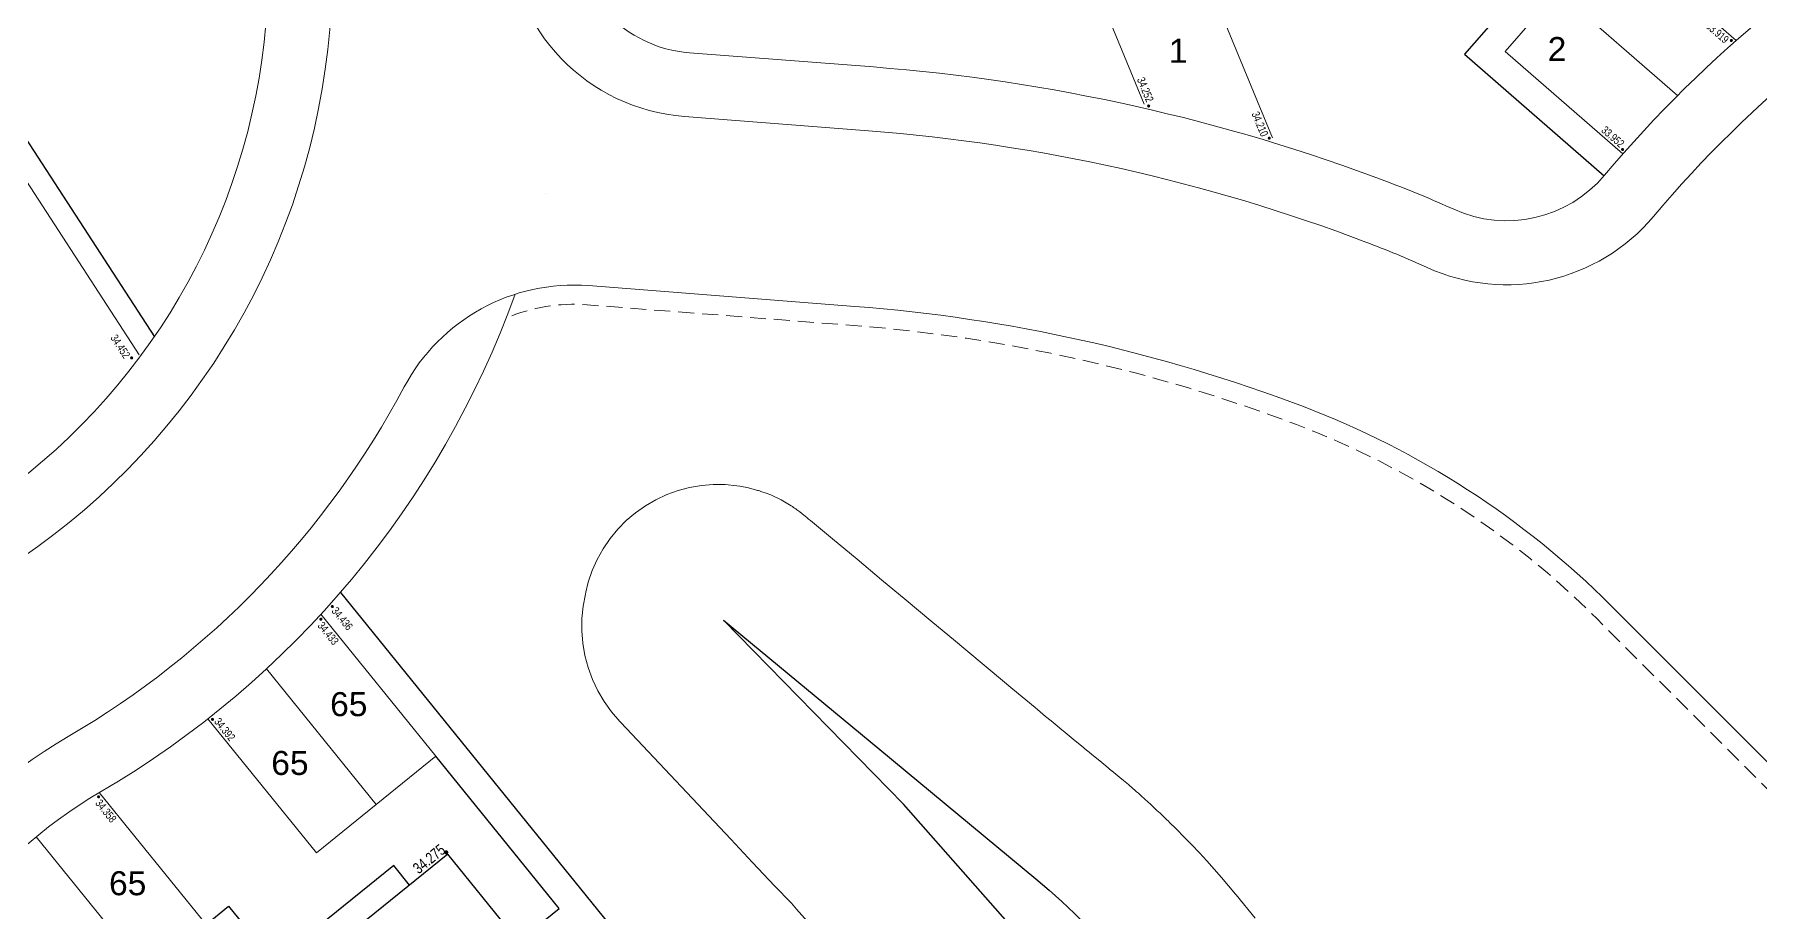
# Model space of a CAD drawing. Header units: metres. Extents: x 337936 to 338610, y 373199 to 374026.
# Drawn here: x 338060.1 to 338114.1, y 373671 to 373698.4 of the extents above; entities that cross this region are included whole.
import ezdxf

# ---------------------------------------------------------------- set-up
doc = ezdxf.new("R2010")
doc.units = ezdxf.units.M
doc.linetypes.add('DASHED', pattern=[0.75, 0.5, -0.25])
for name, color, linetype in [('A-WH_HT-Wall-Structure', 252, 'Continuous'), ('DGL-Hedgerow', 252, 'HEDGE'), ('DGL-Paths', 252, 'Continuous'), ('EARTHWORKS', 252, 'Continuous'), ('EXTERNAL_WORKS_BACK_OF_FOOTWAY_LEVELS', 7, 'Continuous'), ('HOUSE_EXTERNAL_LEVELS', 7, 'Continuous')]:
    doc.layers.add(name, color=color, linetype=linetype)
for name, color, linetype, lineweight in [('Basin Adoption Boundary', 252, 'Continuous', 0), ('DGL_DRIVE', 252, 'Continuous', 9), ('DGL_Footpath', 252, 'Continuous', 9), ('DGL_Plot Parking', 252, 'Continuous', 9), ('DGL_ROAD_KERBLINE', 252, 'Continuous', 9), ('DGL_VERGE', 252, 'DASHED', 9)]:
    doc.layers.add(name, color=color, linetype=linetype, lineweight=lineweight)
doc.styles.add('9751B-2D$0$SSL', font='simplex.shx')
doc.styles.add('AnnotativeArial', font='arial.ttf', dxfattribs={"height": 2})
doc.styles.add('ESTROAD', font='arial.ttf', dxfattribs={"width": 0.75})
doc.linetypes.add('HEDGE', pattern='A,0.0001,-0.165,[")",9751B-2D$0$SSL,S=0.24,R=110,X=0.1014,Y=0.0975],-0.15,[")",9751B-2D$0$SSL,S=0.3,R=90,X=0.384,Y=0.125],-0.4,[")",9751B-2D$0$SSL,S=0.24,R=70,X=0.353,Y=0.027],-0.43', length=1.1451)

msp = doc.modelspace()

# ---------------------------------------------------------------- hatches: boundary and pattern name
at = {"layer": 'EXTERNAL_WORKS_BACK_OF_FOOTWAY_LEVELS'}
h = msp.add_hatch(color=256, dxfattribs=at)
edge = h.paths.add_edge_path(flags=17)
edge.add_ellipse((338113.144, 373698.247), major_axis=(0.0354, 0.0354), ratio=1, start_angle=45, end_angle=225, ccw=False)
edge.add_ellipse((338113.144, 373698.247), major_axis=(0.0354, 0.0354), ratio=1, start_angle=225, end_angle=405, ccw=False)
h = msp.add_hatch(color=256, dxfattribs=at)
edge = h.paths.add_edge_path(flags=17)
edge.add_ellipse((338094.938, 373696.2), major_axis=(0.0354, 0.0354), ratio=1, start_angle=45, end_angle=225, ccw=False)
edge.add_ellipse((338094.938, 373696.2), major_axis=(0.0354, 0.0354), ratio=1, start_angle=225, end_angle=405, ccw=False)
h = msp.add_hatch(color=256, dxfattribs=at)
edge = h.paths.add_edge_path(flags=17)
edge.add_ellipse((338098.706, 373695.195), major_axis=(0.0354, 0.0354), ratio=1, start_angle=45, end_angle=225, ccw=False)
edge.add_ellipse((338098.706, 373695.195), major_axis=(0.0354, 0.0354), ratio=1, start_angle=225, end_angle=405, ccw=False)
h = msp.add_hatch(color=256, dxfattribs=at)
edge = h.paths.add_edge_path(flags=17)
edge.add_ellipse((338109.746, 373694.842), major_axis=(0.0354, 0.0354), ratio=1, start_angle=45, end_angle=225, ccw=False)
edge.add_ellipse((338109.746, 373694.842), major_axis=(0.0354, 0.0354), ratio=1, start_angle=225, end_angle=405, ccw=False)
h = msp.add_hatch(color=256, dxfattribs=at)
edge = h.paths.add_edge_path(flags=17)
edge.add_ellipse((338063.164, 373688.329), major_axis=(0.0354, 0.0354), ratio=1, start_angle=45, end_angle=225, ccw=False)
edge.add_ellipse((338063.164, 373688.329), major_axis=(0.0354, 0.0354), ratio=1, start_angle=225, end_angle=405, ccw=False)
h = msp.add_hatch(color=256, dxfattribs=at)
edge = h.paths.add_edge_path(flags=17)
edge.add_ellipse((338069.075, 373680.165), major_axis=(0.0354, 0.0354), ratio=1, start_angle=45, end_angle=225, ccw=False)
edge.add_ellipse((338069.075, 373680.165), major_axis=(0.0354, 0.0354), ratio=1, start_angle=225, end_angle=405, ccw=False)
h = msp.add_hatch(color=256, dxfattribs=at)
edge = h.paths.add_edge_path(flags=17)
edge.add_ellipse((338069.433, 373680.56), major_axis=(0.0354, 0.0354), ratio=1, start_angle=45, end_angle=225, ccw=False)
edge.add_ellipse((338069.433, 373680.56), major_axis=(0.0354, 0.0354), ratio=1, start_angle=225, end_angle=405, ccw=False)
h = msp.add_hatch(color=256, dxfattribs=at)
edge = h.paths.add_edge_path(flags=17)
edge.add_ellipse((338065.69, 373677.036), major_axis=(0.0354, 0.0354), ratio=1, start_angle=45, end_angle=225, ccw=False)
edge.add_ellipse((338065.69, 373677.036), major_axis=(0.0354, 0.0354), ratio=1, start_angle=225, end_angle=405, ccw=False)
h = msp.add_hatch(color=256, dxfattribs=at)
edge = h.paths.add_edge_path(flags=17)
edge.add_ellipse((338062.13, 373674.617), major_axis=(0.0354, 0.0354), ratio=1, start_angle=45, end_angle=225, ccw=False)
edge.add_ellipse((338062.13, 373674.617), major_axis=(0.0354, 0.0354), ratio=1, start_angle=225, end_angle=405, ccw=False)
at = {"layer": 'HOUSE_EXTERNAL_LEVELS'}
h = msp.add_hatch(color=256, dxfattribs=at)
edge = h.paths.add_edge_path(flags=17)
edge.add_ellipse((338072.994, 373672.881), major_axis=(0.0448, 0.0448), ratio=1, start_angle=264.0103, end_angle=444.0103, ccw=False)
edge.add_ellipse((338072.994, 373672.881), major_axis=(0.0448, 0.0448), ratio=1, start_angle=84.0103, end_angle=264.0103, ccw=False)

# ---------------------------------------------------------------- linework, layer by layer
at = {"layer": 'A-WH_HT-Wall-Structure', "lineweight": -3}
for p, q in [((338071.355, 373672.472), (338069.021, 373670.582)), ((338071.85, 373671.86), (338071.355, 373672.472))]:
    msp.add_line(p, q, dxfattribs=at)
msp.add_lwpolyline([(338074.64, 373661.536), (338079.195, 373665.226), (338077.36, 373667.492), (338077.702, 373667.768), (338075.371, 373670.645), (338075.029, 373670.368), (338073.04, 373672.824), (338068.485, 373669.134)], dxfattribs=at)
at = {"layer": 'Basin Adoption Boundary', "flags": 128}
for points in [[(338084.272, 373670.732), (338083.936, 373671.104), (338083.779, 373671.289), (338083.252, 373671.839), (338082.566, 373672.567), (338081.88, 373673.295), (338081.194, 373674.023), (338080.508, 373674.751), (338079.822, 373675.478), (338079.135, 373676.206), (338078.449, 373676.934), (338078.416, 373676.97), (338078.158, 373677.269), (338077.929, 373677.59), (338077.73, 373677.93), (338077.563, 373678.285), (338077.429, 373678.654), (338077.328, 373679.031), (338077.262, 373679.415), (338077.231, 373679.802), (338077.234, 373680.189), (338077.27, 373680.572), (338077.341, 373680.95), (338077.358, 373681.013), (338077.432, 373681.322), (338077.555, 373681.684), (338077.71, 373682.034), (338077.895, 373682.367), (338078.11, 373682.683), (338078.351, 373682.977), (338078.618, 373683.247), (338078.907, 373683.492), (338079.216, 373683.71), (338079.542, 373683.898), (338079.883, 373684.057), (338080.236, 373684.184), (338080.597, 373684.279), (338080.965, 373684.341), (338081.335, 373684.372), (338081.604, 373684.37), (338081.705, 373684.369), (338082.072, 373684.334), (338082.163, 373684.317), (338082.433, 373684.267), (338082.689, 373684.196), (338082.717, 373684.189), (338082.748, 373684.181), (338082.786, 373684.171), (338082.805, 373684.164), (338082.827, 373684.156), (338083.025, 373684.095), (338083.132, 373684.054), (338083.461, 373683.896), (338083.773, 373683.71), (338083.809, 373683.684), (338083.842, 373683.66), (338083.876, 373683.636), (338083.911, 373683.61), (338083.947, 373683.585), (338083.981, 373683.561), (338084.014, 373683.538), (338084.043, 373683.517), (338084.067, 373683.5), (338084.082, 373683.487), (338084.116, 373683.458), (338084.157, 373683.423), (338084.204, 373683.384), (338084.256, 373683.34), (338084.312, 373683.294), (338084.371, 373683.245), (338085.06, 373682.679), (338085.829, 373682.039), (338086.597, 373681.398), (338087.365, 373680.758), (338088.133, 373680.118), (338088.902, 373679.478), (338089.162, 373679.261)], [(338089.162, 373679.261), (338089.162, 373679.261), (338089.93, 373678.621), (338090.698, 373677.981), (338091.393, 373677.402), (338091.466, 373677.341), (338091.55, 373677.27), (338091.717, 373677.13), (338091.891, 373676.985), (338092.077, 373676.831), (338092.234, 373676.701), (338092.265, 373676.675), (338092.455, 373676.519), (338092.646, 373676.362), (338092.837, 373676.205), (338093.007, 373676.066), (338093.029, 373676.048), (338093.22, 373675.892), (338093.41, 373675.736), (338093.598, 373675.581), (338093.781, 373675.432), (338093.786, 373675.428), (338093.972, 373675.274), (338094.042, 373675.217), (338094.157, 373675.121), (338094.305, 373674.998), (338094.34, 373674.968), (338094.52, 373674.812), (338094.564, 373674.774), (338094.618, 373674.726), (338094.716, 373674.638), (338094.814, 373674.551), (338094.819, 373674.546), (338094.91, 373674.462), (338095.007, 373674.373), (338095.071, 373674.314), (338095.103, 373674.284), (338095.199, 373674.193), (338095.295, 373674.102), (338095.32, 373674.079), (338095.39, 373674.01), (338095.485, 373673.918), (338095.566, 373673.84), (338095.58, 373673.825), (338095.81, 373673.601), (338096.052, 373673.358), (338096.29, 373673.112), (338096.526, 373672.864), (338096.758, 373672.612), (338096.987, 373672.357), (338097.212, 373672.099), (338097.435, 373671.838), (338097.654, 373671.574), (338097.669, 373671.555), (338098.271, 373670.819)]]:
    msp.add_lwpolyline(points, dxfattribs=at)
at = {"layer": 'DGL-Hedgerow', "flags": 128}
msp.add_lwpolyline([(338065.656, 373708.747), (338054.358, 373703.644), (338063.874, 373688.992)], dxfattribs=at)
at = {"layer": 'DGL-Paths', "flags": 128}
msp.add_lwpolyline([(338105.786, 373698.937), (338104.808, 373697.815), (338109.168, 373694.019)], dxfattribs=at)
at = {"layer": 'DGL-Paths'}
for points in [[(338069.687, 373680.999), (338081.798, 373666.048), (338079.712, 373664.358), (338080.215, 373663.736), (338078.35, 373662.225), (338077.217, 373663.624), (338079.082, 373665.135), (338079.145, 373665.057), (338080.532, 373666.181), (338077.28, 373670.195), (338076.347, 373669.44), (338075.592, 373670.373), (338076.525, 373671.128), (338072.671, 373675.885)], [(338065.488, 373670.631), (338066.193, 373671.201), (338068.397, 373668.479)]]:
    msp.add_lwpolyline(points, dxfattribs=at)
at = {"layer": 'DGL_DRIVE'}
for p, q in [((338063.4, 373688.424), (338057.53, 373697.462)), ((338070.806, 373674.374), (338067.375, 373678.609)), ((338063.623, 373669.12), (338060.183, 373673.367))]:
    msp.add_line(p, q, dxfattribs=at)
for points in [[(338094.801, 373696.255), (338090.229, 373707.35), (338093.28, 373708.608), (338098.804, 373695.205)], [(338106.078, 373697.903), (338109.361, 373701.673)], [(338109.361, 373701.673), (338113.296, 373698.247)], [(338107.72, 373699.788), (338111.466, 373696.526)], [(338106.078, 373697.903), (338109.755, 373694.701)], [(338065.548, 373677.052), (338068.941, 373672.864), (338072.671, 373675.885), (338069.08, 373680.318)], [(338058.452, 373671.691), (338061.758, 373667.609), (338065.488, 373670.631), (338062.153, 373674.748)]]:
    msp.add_lwpolyline(points, dxfattribs=at)
at = {"layer": 'DGL_Footpath', "flags": 128}
for points in [[(338102.434, 373693.819, -0.015874), (338104.471, 373692.971, 0.336215), (338109.184, 373694.038, -0.09315), (338120.551, 373703.333, 0.113623), (338128.773, 373710.631, -0.053984), (338133.027, 373715.42), (338151.043, 373731.755)], [(338102.434, 373693.819, 0.071443), (338086.341, 373697.418), (338080.593, 373697.864, -0.379849), (338076.906, 373701.686, -0.379849)], [(338076.096, 373693.454, -0.000025), (338076.095, 373693.451, -0.000025)], [(338075.151, 373690.319, -0.17529), (338062.195, 373674.772, 0.433212), (338057.248, 373653.079), (338076.904, 373623.938, 0.034921), (338084.226, 373614.566)]]:
    msp.add_lwpolyline(points, format="xyb", dxfattribs=at)
at = {"layer": 'DGL_Footpath'}
msp.add_arc((338047.181, 373700.456), 20.25, 296.3189, 38, dxfattribs=at)
at = {"layer": 'DGL_ROAD_KERBLINE', "flags": 128}
for points in [[(338101.724, 373691.949, -0.015874), (338103.644, 373691.15, 0.336215), (338110.715, 373692.75, -0.09502), (338121.756, 373701.711, 0.117733), (338130.261, 373709.272, -0.056193), (338134.37, 373713.938), (338152.386, 373730.273), (338156.081, 373726.199), (338155.933, 373726.065, 0.414214), (338155.518, 373717.59), (338162.847, 373709.506), (338158.773, 373705.812), (338151.444, 373713.895, 0.414214), (338142.968, 373714.31)], [(338101.724, 373691.949, 0.071443), (338086.186, 373695.424), (338080.439, 373695.87, -0.379849), (338074.908, 373701.603)], [(338077.441, 373690.586, 0.298198), (338071.68, 373687.422, -0.139101), (338061.186, 373676.499, 0.433212), (338055.59, 373651.96), (338075.246, 373622.82, 0.034921), (338082.74, 373613.227)], [(338077.441, 373690.586), (338085.761, 373689.94, -0.071443), (338099.773, 373686.807, -0.106081), (338109.375, 373680.598), (338114.976, 373674.997, -0.052408), (338123.824, 373664.071), (338134.927, 373646.974)]]:
    msp.add_lwpolyline(points, format="xyb", dxfattribs=at)
at = {"layer": 'DGL_ROAD_KERBLINE'}
msp.add_arc((338047.181, 373700.456), 22.25, 296.3189, 38, dxfattribs=at)
at = {"layer": 'DGL_VERGE', "flags": 128}
msp.add_lwpolyline([(338154.646, 373609.104, -0.125849), (338145.944, 373618.673), (338143.09, 373624.055, -0.074603), (338140.073, 373632.62, 0.096851), (338134.423, 373646.647), (338123.32, 373663.744, 0.052408), (338114.552, 373674.573), (338108.951, 373680.174, 0.106081), (338099.56, 373686.246, 0.071443), (338085.715, 373689.342), (338077.394, 373689.987, 0.120086), (338074.87, 373689.576)], format="xyb", dxfattribs=at)
at = {"layer": 'EARTHWORKS', "flags": 128}
msp.add_lwpolyline([(338086.537, 373676.095), (338091.418, 373672.051, -0.052252), (338094.421, 373668.981), (338097.223, 373665.444), (338100.759, 373658.014), (338105.196, 373648.93), (338105.196, 373648.93, 0.020406), (338093.382, 373667.201), (338092.409, 373668.579), (338087.284, 373674.383), (338081.657, 373680.139), (338086.537, 373676.095)], format="xyb", dxfattribs=at)

# ---------------------------------------------------------------- texts
at = {"layer": 'DGL_Plot Parking', "char_height": 0.75, "attachment_point": 5, "style": 'AnnotativeArial'}
for s, insert in [('1', (338095.861, 373697.924)), ('2', (338107.698, 373697.978)), ('65', (338069.948, 373677.505)), ('65', (338068.11, 373675.668)), ('65', (338063.041, 373671.91))]:
    msp.add_mtext(s, dxfattribs=dict(at, insert=insert))
at = {"layer": 'EXTERNAL_WORKS_BACK_OF_FOOTWAY_LEVELS', "linetype": 'Continuous', "style": 'ESTROAD', "width": 0.75}
for s, rotation, p in [('33.919', 318.9539, (338112.326, 373698.663)), ('34.252', 292.4223, (338094.569, 373697.032)), ('34.210', 292.4223, (338098.15, 373695.958)), ('33.952', 318.9539, (338109.061, 373695.407)), ('34.452', 303, (338062.491, 373688.956)), ('34.436', 309.3636, (338069.394, 373680.413)), ('34.433', 309.0103, (338068.958, 373679.955)), ('34.392', 309.0103, (338065.727, 373676.953)), ('34.358', 309.0103, (338062.013, 373674.407))]:
    msp.add_text(s, height=0.25, rotation=rotation, dxfattribs=at).set_placement(p)
at = {"layer": 'HOUSE_EXTERNAL_LEVELS', "color": 0, "linetype": 'Continuous', "style": 'ESTROAD', "width": 0.75}
msp.add_text('34.275', height=0.35, rotation=39.0103, dxfattribs=at).set_placement((338072.131, 373672.187))

doc.saveas('drawing.dxf')
